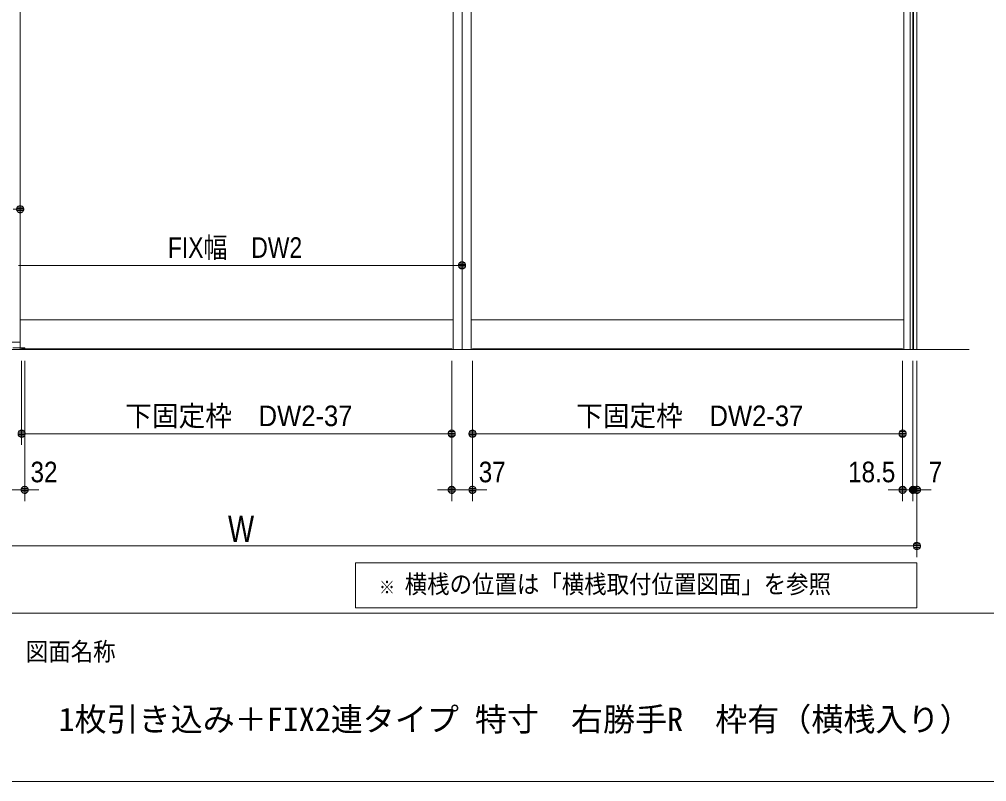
# Model space of a CAD drawing. Units: millimetres, scale not verified. Extents: x -6062 to 6062, y -3045 to 3045.
# Drawn here: x -3914 to -2191, y -2770 to -1412 of the extents above; entities that cross this region are included whole.
import ezdxf
from ezdxf.enums import TextEntityAlignment as Align

# ---------------------------------------------------------------- set-up
doc = ezdxf.new("R2010")
doc.units = ezdxf.units.MM
doc.header["$LTSCALE"] = 20
for name, color, linetype, lineweight in [('0-0_2寸法-2', 7, 'Continuous', 9), ('0-1_0', 7, 'Continuous', 9), ('0-2_2寸法-1', 7, 'Continuous', 9), ('0-3_2寸法-3', 7, 'Continuous', 9), ('0-4_3一般', 7, 'Continuous', 9), ('0-5_1図面枠', 7, 'Continuous', 9)]:
    doc.layers.add(name, color=color, linetype=linetype, lineweight=lineweight)
doc.styles.add('ＭＳ ゴシック', font='')
doc.styles.add('ＭＳ Ｐゴシック', font='')
doc.styles.get('ＭＳ ゴシック').set_extended_font_data('MS Gothic')
doc.styles.get('ＭＳ Ｐゴシック').set_extended_font_data('MS PGothic')

# ---------------------------------------------------------------- blocks, each defined once
blk = doc.blocks.new('_Dot')
at = {"layer": '0-1_0'}
for p, q in [((-10, 0), (-20, 0)), ((9.78, 2), (-9.78, 2)), ((7.99, 6), (-7.99, 6)), ((9.16, -3.98), (-9.16, -3.98)), ((6, -7.98), (-6, -7.98))]:
    blk.add_line(p, q, dxfattribs=at)
for points in [[(10, 0), (9.92, 1.25), (9.69, 2.49), (9.3, 3.68), (8.76, 4.82), (8.09, 5.88), (7.29, 6.85), (6.37, 7.71), (5.36, 8.44), (4.26, 9.05), (3.09, 9.51), (1.87, 9.82), (0.63, 9.98), (-0.63, 9.98), (-1.87, 9.82), (-3.09, 9.51), (-4.26, 9.05), (-5.36, 8.44), (-6.37, 7.71), (-7.29, 6.85), (-8.09, 5.88), (-8.76, 4.82), (-9.3, 3.68), (-9.69, 2.49), (-9.92, 1.25), (-10, 0), (0, 0)], [(-10, 0), (-9.92, -1.25), (-9.69, -2.49), (-9.3, -3.68), (-8.76, -4.82), (-8.09, -5.88), (-7.29, -6.85), (-6.37, -7.71), (-5.36, -8.44), (-4.26, -9.05), (-3.09, -9.51), (-1.87, -9.82), (-0.63, -9.98), (0.63, -9.98), (1.87, -9.82), (3.09, -9.51), (4.26, -9.05), (5.36, -8.44), (6.37, -7.71), (7.29, -6.85), (8.09, -5.88), (8.76, -4.82), (9.3, -3.68), (9.69, -2.49), (9.92, -1.25), (10, 0), (0, 0)]]:
    blk.add_lwpolyline(points, close=True, dxfattribs=at)
blk = doc.blocks.new('グループ-6')
at = {"layer": '0-4_3一般'}
for p, q in [((-10700, 7000), (-10700, -40000)), ((-60560, -40000), (-8700, -40000))]:
    blk.add_line(p, q, dxfattribs=at)
blk = doc.blocks.new('グループ-7')
at = {"layer": '0-4_3一般'}
for p, q in [((-26760, -40000), (-26760, 7000)), ((-42500, -40000), (-42500, 6840)), ((-27080, 6840), (-27080, -40000)), ((-26760, -40000), (-26760, 6840)), ((-26760, 6840), (-26760, -40000)), ((-26440, -40000), (-26440, 6840)), ((-11020, 6840), (-11020, -40000)), ((-42500, -38940), (-27080, -38940)), ((-26440, -38940), (-11020, -38940)), ((-42500, -39740), (-58560, -39740)), ((-42760, -39942), (-42340, -39942)), ((-42820, -40000), (-26760, -40000)), ((-26760, -40000), (-10700, -40000)), ((-26390, -39970), (-26390, -40000)), ((-11070, -39970), (-26390, -39970)), ((-26390, -40000), (-11070, -40000)), ((-11070, -40000), (-11070, -39970))]:
    blk.add_line(p, q, dxfattribs=at)
for points in [[(-26760, 6840), (-10700, 6840), (-10700, -40000)], [(-58560, 6100), (-42500, 6100), (-42500, -39740)], [(-42340, -39942), (-42340, -40000), (-42980, -40000)]]:
    blk.add_lwpolyline(points, dxfattribs=at)
blk.add_lwpolyline([(-27130, -39970), (-42450, -39970), (-42450, -40000), (-27130, -40000)], close=True, dxfattribs=at)
blk.add_blockref('グループ-6', (0, 0), dxfattribs=at)
blk = doc.blocks.new('グループ-24')
at = {"layer": '0-4_3一般'}
for p, q in [((-10800, -40000), (-10800, 7000)), ((-10680, 7000), (-10680, -40000)), ((-10560, 7000), (-10560, -40000)), ((-10560, -40000), (-10800, -40000))]:
    blk.add_line(p, q, dxfattribs=at)
blk = doc.blocks.new('グループ-97')
at = {"layer": '0-5_1図面枠'}
blk.add_line((-80000, -49400), (80000, -49400), dxfattribs=at)
blk.add_lwpolyline([(-80000, 55400), (80000, 55400), (80000, -55400), (-80000, -55400)], close=True, dxfattribs=at)
blk = doc.blocks.new('図面枠')
at = {"layer": '0-5_1図面枠'}
blk.add_blockref('グループ-97', (0, 0), dxfattribs=at)
at = {"layer": '0-5_1図面枠', "style": 'ＭＳ ゴシック', "width": 0.9}
blk.add_text('図面名称', height=650.9, dxfattribs=at).set_placement((-42300.1, -51283.9), align=Align.BOTTOM_LEFT)

msp = doc.modelspace()

# ---------------------------------------------------------------- linework, layer by layer
at = {"layer": '0-0_2寸法-2'}
for p, q in [((-3904.5, -2020), (-3904.5, -2270)), ((-3144, -2020), (-3144, -2270)), ((-3107, -2020), (-3107, -2270)), ((-2341, -2020), (-2341, -2270)), ((-2322.5, -2020), (-2322.5, -2270)), ((-2322.5, -2020), (-2322.5, -2270)), ((-2315.5, -2020), (-2315.5, -2270)), ((-3936.5, -2250), (-3904.5, -2250)), ((-3891.79, -2250), (-3879.08, -2250)), ((-3156.71, -2250), (-3169.42, -2250)), ((-3144, -2250), (-3107, -2250)), ((-3094.29, -2250), (-3081.58, -2250)), ((-2353.71, -2250), (-2366.42, -2250)), ((-2335.21, -2250), (-2347.92, -2250)), ((-2341, -2250), (-2322.5, -2250)), ((-2322.5, -2250), (-2315.5, -2250)), ((-2309.79, -2250), (-2297.08, -2250)), ((-2302.79, -2250), (-2290.08, -2250))]:
    msp.add_line(p, q, dxfattribs=at)
at = {"layer": '0-2_2寸法-1'}
for p, q in [((-3912.5, -1730), (-3912.3, -1730)), ((-3125.5, -1830), (-3125.3, -1830)), ((-3138.21, -1850), (-3915.79, -1850)), ((-3910, -2020), (-3910, -2170)), ((-3144, -2020), (-3144, -2170)), ((-3107, -2020), (-3107, -2170)), ((-2341, -2020), (-2341, -2170)), ((-3156.71, -2150), (-3897.29, -2150)), ((-2353.71, -2150), (-3094.29, -2150)), ((-2315.5, -2270), (-2315.5, -2370)), ((-4709.79, -2350), (-2328.21, -2350))]:
    msp.add_line(p, q, dxfattribs=at)
at = {"layer": '0-3_2寸法-3'}
msp.add_lwpolyline([(-3315.5, -2380), (-2315.5, -2380), (-2315.5, -2460), (-3315.5, -2460)], close=True, dxfattribs=at)

# ---------------------------------------------------------------- block references
at = {"layer": '0-0_2寸法-2', "xscale": 0.6356201, "yscale": 0.6356201, "rotation": 180}
for p in [(-3904.5, -2250), (-3107, -2250), (-2322.5, -2250), (-2315.5, -2250)]:
    msp.add_blockref('_Dot', p, dxfattribs=at)
at = {"layer": '0-0_2寸法-2', "xscale": 0.6356201, "yscale": 0.6356201}
for p in [(-3144, -2250), (-2341, -2250), (-2322.5, -2250)]:
    msp.add_blockref('_Dot', p, dxfattribs=at)
at = {"layer": '0-2_2寸法-1', "xscale": 0.6356201, "yscale": 0.6356201}
for p in [(-3912.5, -1750), (-3125.5, -1850), (-3144, -2150), (-2341, -2150), (-2315.5, -2350)]:
    msp.add_blockref('_Dot', p, dxfattribs=at)
at = {"layer": '0-2_2寸法-1', "xscale": 0.6356201, "yscale": 0.6356201, "rotation": 180}
for p in [(-3910, -2150), (-3107, -2150)]:
    msp.add_blockref('_Dot', p, dxfattribs=at)
at = {"layer": '0-4_3一般', "xscale": 0.05, "yscale": 0.05}
for name in ['グループ-7', 'グループ-24']:
    msp.add_blockref(name, (-1787.5, 0), dxfattribs=at)
at = {"layer": '0-5_1図面枠', "xscale": 0.05, "yscale": 0.05}
msp.add_blockref('図面枠', (-1787.5, 0), dxfattribs=at)

# ---------------------------------------------------------------- texts
at = {"layer": '0-0_2寸法-2', "style": 'ＭＳ Ｐゴシック', "width": 0.9}
for s, height, p in [('32', 36.66, (-3894.09, -2247.52)), ('37', 36.66, (-3095.8, -2247.52)), ('18.5', 36.69, (-2438.01, -2247.52)), ('7', 36.66, (-2294.4, -2247.52))]:
    msp.add_text(s, height=height, dxfattribs=at).set_placement(p, align=Align.BOTTOM_LEFT)
at = {"layer": '0-2_2寸法-1', "style": 'ＭＳ Ｐゴシック'}
for s, height, width, p in [('FIX幅\u3000DW2', 36.69, 0.85, (-3649.5, -1847.65)), ('下固定枠\u3000DW2-37', 36.66, 0.95, (-3725.37, -2147.47)), ('下固定枠\u3000DW2-37', 36.66, 0.95, (-2922.37, -2147.47)), ('W', 47.17, 0.8, (-3542.46, -2357.07))]:
    msp.add_text(s, height=height, dxfattribs=dict(at, width=width)).set_placement(p, align=Align.BOTTOM_LEFT)
at = {"layer": '0-3_2寸法-3', "style": 'ＭＳ ゴシック', "width": 0.9}
for s, height, p in [('※', 23.31, (-3273.52, -2442.25)), ('横桟の位置は「横桟取付位置図面」を参照', 32.55, (-3227.68, -2444.03))]:
    msp.add_text(s, height=height, dxfattribs=at).set_placement(p, align=Align.BOTTOM_LEFT)
at = {"layer": '0-5_1図面枠', "style": 'ＭＳ ゴシック'}
msp.add_text('1枚引き込み＋FIX2連タイプ 特寸\u3000右勝手R\u3000枠有（横桟入り）', height=41.84, dxfattribs=at).set_placement((-3844.15, -2692.37), align=Align.BOTTOM_LEFT)

doc.saveas('drawing.dxf')
